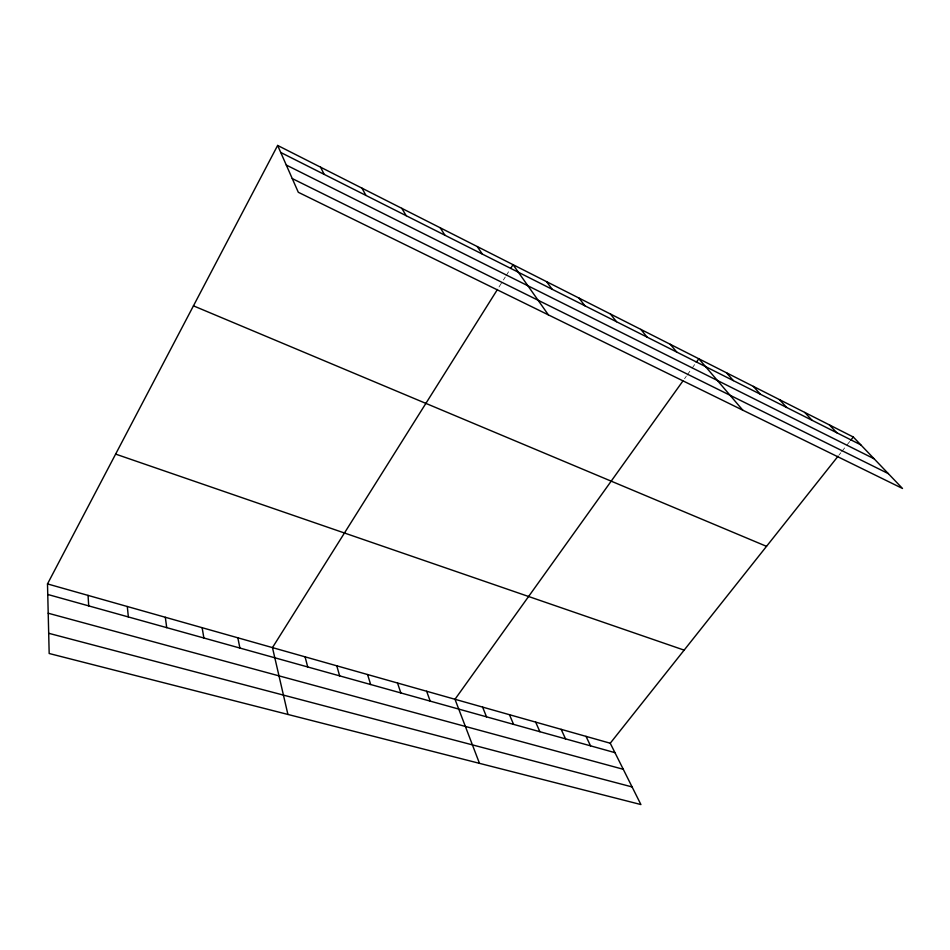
<?xml version="1.0" encoding="UTF-8"?>
<svg xmlns="http://www.w3.org/2000/svg" width="950" height="950" viewBox="0 0 950 950"><rect width="100%" height="100%" fill="white"/><g stroke="black" fill="none" stroke-linecap="round" stroke-linejoin="round"><path stroke-width="0.71" stroke-dasharray="4.75 3.56" d="M498.999 286.995L505.234 277.079M506.017 275.832L509.129 270.869M684.558 378.694L686.232 376.343M687.076 375.167L691.268 369.312M692.111 368.137L694.628 364.622M838.992 455.05L840.774 452.794M841.676 451.666L849.727 441.524"/><path stroke-width="1.43" d="M47.5 583.918L610.244 743.232L640.906 804.555L49.174 653.505L47.5 583.918L277.637 145.445L853.302 437.012L902.5 488.466L298.312 192.292L277.637 145.445M497.444 289.477L272.46 647.603L287.909 714.447M510.696 268.387L513.036 264.67L548.376 314.866M682.884 381.033L454.991 699.283L479.477 763.349M696.303 362.282L698.82 358.767L742.793 410.174M610.244 743.232L838.09 456.178M850.618 440.396L853.302 437.012M48.688 633.282L632.094 786.932M48.201 613.225L623.271 769.286M47.749 594.462L614.947 752.649M115.639 454.1L684.143 650.133M193.444 305.841L766.531 546.345M292.256 178.564L888.297 473.599M286.283 165.039L874.131 458.791M280.737 152.475L860.819 444.861M829.398 424.899L836.784 432.749M804.793 412.442L812.06 420.292M779.463 399.606L786.612 407.455M753.386 386.401L760.38 394.238M726.512 372.792L733.364 380.617M670.273 344.304L676.768 352.094M640.811 329.389L647.116 337.143M610.411 313.987L616.491 321.718M579.013 298.086L584.867 305.769M546.571 281.651L552.176 289.287M477.268 246.561L482.315 254.078M440.218 227.786L444.933 235.232M401.814 208.335L406.173 215.697M361.974 188.159L365.94 195.415M320.601 167.212L324.164 174.361M586.008 736.369L590.567 745.845M561.141 729.339L565.559 738.874M535.634 722.107L539.909 731.714M509.461 714.697L513.57 724.375M482.588 707.097L486.519 716.834M426.645 691.256L430.196 701.124M397.516 683.014L400.853 692.942M367.567 674.536L370.678 684.523M336.775 665.807L339.649 675.866M305.081 656.842L307.705 666.959M237.844 637.806L239.899 648.054M202.136 627.701L203.882 638.008M165.312 617.274L166.725 627.641M127.3 606.516L128.357 616.942M88.053 595.401L88.718 605.886"/></g></svg>
